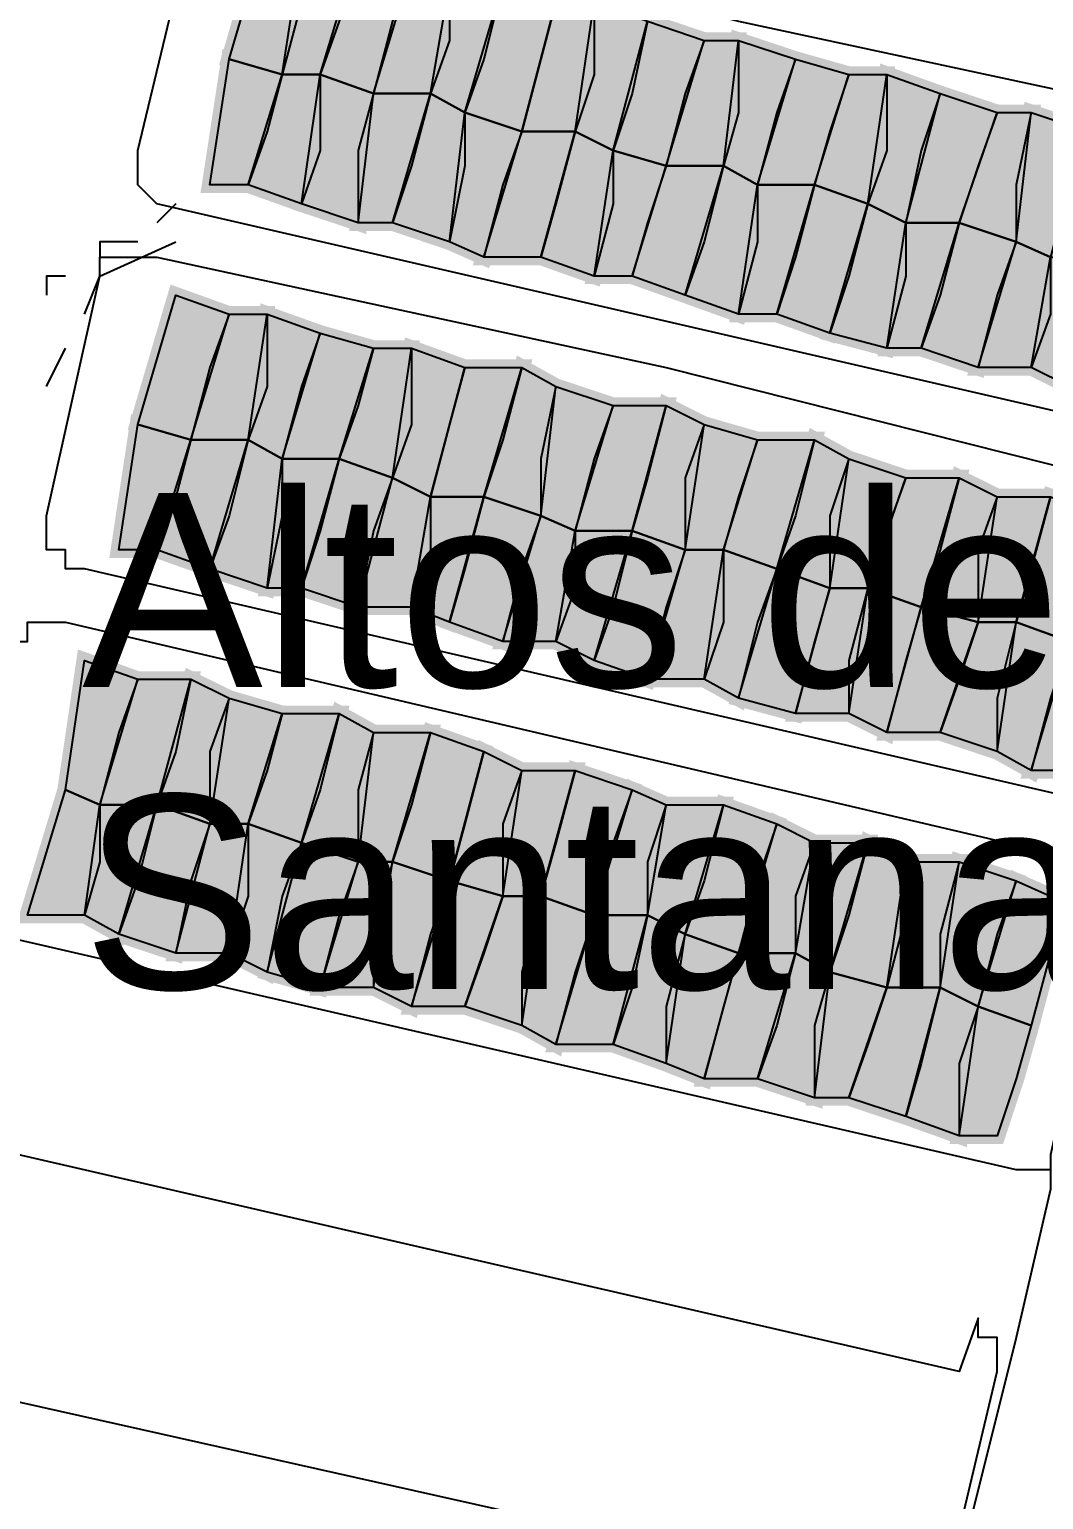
# Model space of a CAD drawing. Header units: millimetres. Extents: x -3588 to 75209, y -3737 to 38254.
# Drawn here: x 27849 to 27924.3, y 19040.3 to 19149.4 of the extents above; entities that cross this region are included whole.
import ezdxf

# ---------------------------------------------------------------- set-up
doc = ezdxf.new("R2010")
doc.units = ezdxf.units.MM
for name, color, linetype in [('H', 250, 'Continuous'), ('P', 253, 'Continuous'), ('T', 7, 'Continuous')]:
    doc.layers.add(name, color=color, linetype=linetype)

msp = doc.modelspace()

# ---------------------------------------------------------------- hatches: boundary and pattern name
at = {"layer": 'H', "linetype": 'Continuous'}
for points in [[(27869.502, 19155.406), (27868.094, 19145.804), (27863.869, 19147.213), (27866.686, 19156.815), (27869.502, 19155.406), (27869.502, 19155.406)], [(27873.455, 19155.406), (27870.639, 19145.804), (27868.094, 19145.804), (27869.502, 19155.406), (27873.455, 19155.406), (27873.455, 19155.406)], [(27877.408, 19153.982), (27874.864, 19144.396), (27870.639, 19145.804), (27873.455, 19155.406), (27877.408, 19153.982), (27877.408, 19153.982)], [(27880.241, 19152.574), (27878.817, 19144.396), (27874.864, 19144.396), (27877.408, 19153.982), (27880.241, 19152.574), (27880.241, 19152.574)], [(27884.194, 19152.574), (27881.649, 19143.26), (27878.817, 19144.396), (27880.241, 19152.574), (27884.194, 19152.574), (27884.194, 19152.574)], [(27888.419, 19151.165), (27885.602, 19141.851), (27881.649, 19143.26), (27884.194, 19152.574), (27888.419, 19151.165), (27888.419, 19151.165)], [(27890.963, 19151.165), (27889.827, 19141.851), (27885.602, 19141.851), (27888.419, 19151.165), (27890.963, 19151.165), (27890.963, 19151.165)], [(27895.188, 19150.045), (27892.372, 19140.443), (27889.827, 19141.851), (27890.963, 19151.165), (27895.188, 19150.045), (27895.188, 19150.045)], [(27899.141, 19148.621), (27896.613, 19139.035), (27892.372, 19140.443), (27895.188, 19150.045), (27899.141, 19148.621), (27899.141, 19148.621)], [(27901.974, 19148.621), (27900.566, 19139.035), (27896.613, 19139.035), (27899.141, 19148.621), (27901.974, 19148.621), (27901.974, 19148.621)], [(27905.927, 19147.213), (27903.382, 19137.61), (27900.566, 19139.035), (27901.974, 19148.621), (27905.927, 19147.213), (27905.927, 19147.213)], [(27868.094, 19145.804), (27865.278, 19137.61), (27862.733, 19137.61), (27863.869, 19147.213), (27868.094, 19145.804), (27868.094, 19145.804)], [(27910.152, 19145.804), (27907.335, 19137.61), (27903.382, 19137.61), (27905.927, 19147.213), (27910.152, 19145.804), (27910.152, 19145.804)], [(27870.639, 19145.804), (27869.502, 19136.49), (27865.278, 19137.61), (27868.094, 19145.804), (27870.639, 19145.804), (27870.639, 19145.804)], [(27874.864, 19144.396), (27873.455, 19135.082), (27869.502, 19136.49), (27870.639, 19145.804), (27874.864, 19144.396), (27874.864, 19144.396)], [(27912.697, 19145.804), (27911.288, 19136.49), (27907.335, 19137.61), (27910.152, 19145.804), (27912.697, 19145.804), (27912.697, 19145.804)], [(27916.937, 19144.396), (27914.105, 19135.082), (27911.288, 19136.49), (27912.697, 19145.804), (27916.937, 19144.396), (27916.937, 19144.396)], [(27878.817, 19144.396), (27876.288, 19135.082), (27873.455, 19135.082), (27874.864, 19144.396), (27878.817, 19144.396), (27878.817, 19144.396)], [(27881.649, 19143.26), (27880.241, 19133.657), (27876.288, 19135.082), (27878.817, 19144.396), (27881.649, 19143.26), (27881.649, 19143.26)], [(27920.89, 19143.26), (27918.058, 19135.082), (27914.105, 19135.082), (27916.937, 19144.396), (27920.89, 19143.26), (27920.89, 19143.26)], [(27885.602, 19141.851), (27883.058, 19132.249), (27880.241, 19133.657), (27881.649, 19143.26), (27885.602, 19141.851), (27885.602, 19141.851)], [(27923.707, 19143.26), (27922.299, 19133.657), (27918.058, 19135.082), (27920.89, 19143.26), (27923.707, 19143.26), (27923.707, 19143.26)], [(27927.66, 19141.851), (27924.843, 19132.249), (27922.299, 19133.657), (27923.707, 19143.26), (27927.66, 19141.851), (27927.66, 19141.851)], [(27889.827, 19141.851), (27887.011, 19132.249), (27883.058, 19132.249), (27885.602, 19141.851), (27889.827, 19141.851), (27889.827, 19141.851)], [(27892.372, 19140.443), (27890.963, 19130.841), (27887.011, 19132.249), (27889.827, 19141.851), (27892.372, 19140.443), (27892.372, 19140.443)], [(27896.613, 19139.035), (27893.78, 19130.841), (27890.963, 19130.841), (27892.372, 19140.443), (27896.613, 19139.035), (27896.613, 19139.035)], [(27900.566, 19139.035), (27897.733, 19129.72), (27893.78, 19130.841), (27896.613, 19139.035), (27900.566, 19139.035), (27900.566, 19139.035)], [(27903.382, 19137.61), (27901.974, 19128.296), (27897.733, 19129.72), (27900.566, 19139.035), (27903.382, 19137.61), (27903.382, 19137.61)], [(27907.335, 19137.61), (27904.519, 19128.296), (27901.974, 19128.296), (27903.382, 19137.61), (27907.335, 19137.61), (27907.335, 19137.61)], [(27911.288, 19136.49), (27908.744, 19126.888), (27904.519, 19128.296), (27907.335, 19137.61), (27911.288, 19136.49), (27911.288, 19136.49)], [(27914.105, 19135.082), (27912.697, 19125.479), (27908.744, 19126.888), (27911.288, 19136.49), (27914.105, 19135.082), (27914.105, 19135.082)], [(27918.058, 19135.082), (27915.513, 19125.479), (27912.697, 19125.479), (27914.105, 19135.082), (27918.058, 19135.082), (27918.058, 19135.082)], [(27922.299, 19133.657), (27919.466, 19124.071), (27915.513, 19125.479), (27918.058, 19135.082), (27922.299, 19133.657), (27922.299, 19133.657)], [(27924.843, 19132.249), (27923.707, 19124.071), (27919.466, 19124.071), (27922.299, 19133.657), (27924.843, 19132.249), (27924.843, 19132.249)], [(27929.068, 19132.249), (27926.252, 19122.935), (27923.707, 19124.071), (27924.843, 19132.249), (27929.068, 19132.249), (27929.068, 19132.249)], [(27863.869, 19128.296), (27861.325, 19118.71), (27857.084, 19120.118), (27859.916, 19129.72), (27863.869, 19128.296), (27863.869, 19128.296)], [(27866.686, 19128.296), (27865.278, 19118.71), (27861.325, 19118.71), (27863.869, 19128.296), (27866.686, 19128.296), (27866.686, 19128.296)], [(27870.639, 19126.888), (27868.094, 19117.286), (27865.278, 19118.71), (27866.686, 19128.296), (27870.639, 19126.888), (27870.639, 19126.888)], [(27874.864, 19125.479), (27872.047, 19117.286), (27868.094, 19117.286), (27870.639, 19126.888), (27874.864, 19125.479), (27874.864, 19125.479)], [(27877.408, 19125.479), (27876.288, 19116.165), (27872.047, 19117.286), (27874.864, 19125.479), (27877.408, 19125.479), (27877.408, 19125.479)], [(27881.649, 19124.071), (27878.817, 19114.757), (27876.288, 19116.165), (27877.408, 19125.479), (27881.649, 19124.071), (27881.649, 19124.071)], [(27885.602, 19124.071), (27883.058, 19114.757), (27878.817, 19114.757), (27881.649, 19124.071), (27885.602, 19124.071), (27885.602, 19124.071)], [(27888.419, 19122.935), (27887.011, 19113.333), (27883.058, 19114.757), (27885.602, 19124.071), (27888.419, 19122.935), (27888.419, 19122.935)], [(27892.372, 19121.527), (27889.827, 19111.924), (27887.011, 19113.333), (27888.419, 19122.935), (27892.372, 19121.527), (27892.372, 19121.527)], [(27896.613, 19121.527), (27893.78, 19111.924), (27889.827, 19111.924), (27892.372, 19121.527), (27896.613, 19121.527), (27896.613, 19121.527)], [(27899.141, 19120.118), (27897.733, 19110.516), (27893.78, 19111.924), (27896.613, 19121.527), (27899.141, 19120.118), (27899.141, 19120.118)], [(27861.325, 19118.71), (27858.492, 19110.516), (27855.963, 19110.516), (27857.084, 19120.118), (27861.325, 19118.71), (27861.325, 19118.71)], [(27903.382, 19118.71), (27900.566, 19110.516), (27897.733, 19110.516), (27899.141, 19120.118), (27903.382, 19118.71), (27903.382, 19118.71)], [(27865.278, 19118.71), (27862.733, 19109.396), (27858.492, 19110.516), (27861.325, 19118.71), (27865.278, 19118.71), (27865.278, 19118.71)], [(27868.094, 19117.286), (27866.686, 19107.971), (27862.733, 19109.396), (27865.278, 19118.71), (27868.094, 19117.286), (27868.094, 19117.286)], [(27907.335, 19118.71), (27904.519, 19109.396), (27900.566, 19110.516), (27903.382, 19118.71), (27907.335, 19118.71), (27907.335, 19118.71)], [(27910.152, 19117.286), (27908.744, 19107.971), (27904.519, 19109.396), (27907.335, 19118.71), (27910.152, 19117.286), (27910.152, 19117.286)], [(27872.047, 19117.286), (27869.502, 19107.971), (27866.686, 19107.971), (27868.094, 19117.286), (27872.047, 19117.286), (27872.047, 19117.286)], [(27876.288, 19116.165), (27873.455, 19106.563), (27869.502, 19107.971), (27872.047, 19117.286), (27876.288, 19116.165), (27876.288, 19116.165)], [(27914.105, 19116.165), (27911.288, 19107.971), (27908.744, 19107.971), (27910.152, 19117.286), (27914.105, 19116.165), (27914.105, 19116.165)], [(27878.817, 19114.757), (27877.408, 19106.563), (27873.455, 19106.563), (27876.288, 19116.165), (27878.817, 19114.757), (27878.817, 19114.757)], [(27918.058, 19116.165), (27915.513, 19106.563), (27911.288, 19107.971), (27914.105, 19116.165), (27918.058, 19116.165), (27918.058, 19116.165)], [(27920.89, 19114.757), (27919.466, 19105.155), (27915.513, 19106.563), (27918.058, 19116.165), (27920.89, 19114.757), (27920.89, 19114.757)], [(27883.058, 19114.757), (27880.241, 19105.155), (27877.408, 19106.563), (27878.817, 19114.757), (27883.058, 19114.757), (27883.058, 19114.757)], [(27887.011, 19113.333), (27884.194, 19103.746), (27880.241, 19105.155), (27883.058, 19114.757), (27887.011, 19113.333), (27887.011, 19113.333)], [(27924.843, 19114.757), (27922.299, 19105.155), (27919.466, 19105.155), (27920.89, 19114.757), (27924.843, 19114.757), (27924.843, 19114.757)], [(27929.068, 19113.333), (27926.252, 19103.746), (27922.299, 19105.155), (27924.843, 19114.757), (27929.068, 19113.333), (27929.068, 19113.333)], [(27889.827, 19111.924), (27888.419, 19103.746), (27884.194, 19103.746), (27887.011, 19113.333), (27889.827, 19111.924), (27889.827, 19111.924)], [(27893.78, 19111.924), (27890.963, 19102.61), (27888.419, 19103.746), (27889.827, 19111.924), (27893.78, 19111.924), (27893.78, 19111.924)], [(27897.733, 19110.516), (27895.188, 19101.202), (27890.963, 19102.61), (27893.78, 19111.924), (27897.733, 19110.516), (27897.733, 19110.516)], [(27900.566, 19110.516), (27899.141, 19101.202), (27895.188, 19101.202), (27897.733, 19110.516), (27900.566, 19110.516), (27900.566, 19110.516)], [(27904.519, 19109.396), (27901.974, 19099.794), (27899.141, 19101.202), (27900.566, 19110.516), (27904.519, 19109.396), (27904.519, 19109.396)], [(27908.744, 19107.971), (27905.927, 19098.385), (27901.974, 19099.794), (27904.519, 19109.396), (27908.744, 19107.971), (27908.744, 19107.971)], [(27911.288, 19107.971), (27910.152, 19098.385), (27905.927, 19098.385), (27908.744, 19107.971), (27911.288, 19107.971), (27911.288, 19107.971)], [(27915.513, 19106.563), (27912.697, 19096.961), (27910.152, 19098.385), (27911.288, 19107.971), (27915.513, 19106.563), (27915.513, 19106.563)], [(27919.466, 19105.155), (27916.937, 19096.961), (27912.697, 19096.961), (27915.513, 19106.563), (27919.466, 19105.155), (27919.466, 19105.155)], [(27922.299, 19105.155), (27920.89, 19095.841), (27916.937, 19096.961), (27919.466, 19105.155), (27922.299, 19105.155), (27922.299, 19105.155)], [(27926.252, 19103.746), (27923.707, 19094.432), (27920.89, 19095.841), (27922.299, 19105.155), (27926.252, 19103.746), (27926.252, 19103.746)], [(27930.477, 19103.746), (27927.66, 19094.432), (27923.707, 19094.432), (27926.252, 19103.746), (27930.477, 19103.746), (27930.477, 19103.746)], [(27857.084, 19101.202), (27854.539, 19091.6), (27851.722, 19093.008), (27853.131, 19102.61), (27857.084, 19101.202), (27857.084, 19101.202)], [(27861.325, 19101.202), (27858.492, 19091.6), (27854.539, 19091.6), (27857.084, 19101.202), (27861.325, 19101.202), (27861.325, 19101.202)], [(27863.869, 19099.794), (27862.733, 19090.191), (27858.492, 19091.6), (27861.325, 19101.202), (27863.869, 19099.794), (27863.869, 19099.794)], [(27868.094, 19098.385), (27865.278, 19090.191), (27862.733, 19090.191), (27863.869, 19099.794), (27868.094, 19098.385), (27868.094, 19098.385)], [(27872.047, 19098.385), (27869.502, 19089.071), (27865.278, 19090.191), (27868.094, 19098.385), (27872.047, 19098.385), (27872.047, 19098.385)], [(27874.864, 19096.961), (27873.455, 19087.647), (27869.502, 19089.071), (27872.047, 19098.385), (27874.864, 19096.961), (27874.864, 19096.961)], [(27878.817, 19096.961), (27876.288, 19087.647), (27873.455, 19087.647), (27874.864, 19096.961), (27878.817, 19096.961), (27878.817, 19096.961)], [(27883.058, 19095.841), (27880.241, 19086.238), (27876.288, 19087.647), (27878.817, 19096.961), (27883.058, 19095.841), (27883.058, 19095.841)], [(27885.602, 19094.432), (27884.194, 19084.83), (27880.241, 19086.238), (27883.058, 19095.841), (27885.602, 19094.432), (27885.602, 19094.432)], [(27889.827, 19094.432), (27887.011, 19084.83), (27884.194, 19084.83), (27885.602, 19094.432), (27889.827, 19094.432), (27889.827, 19094.432)], [(27893.78, 19093.008), (27890.963, 19083.422), (27887.011, 19084.83), (27889.827, 19094.432), (27893.78, 19093.008), (27893.78, 19093.008)], [(27854.539, 19091.6), (27853.131, 19083.422), (27849.178, 19083.422), (27851.722, 19093.008), (27854.539, 19091.6), (27854.539, 19091.6)], [(27896.613, 19091.6), (27895.188, 19083.422), (27890.963, 19083.422), (27893.78, 19093.008), (27896.613, 19091.6), (27896.613, 19091.6)], [(27858.492, 19091.6), (27855.963, 19082.285), (27853.131, 19083.422), (27854.539, 19091.6), (27858.492, 19091.6), (27858.492, 19091.6)], [(27862.733, 19090.191), (27859.916, 19080.877), (27855.963, 19082.285), (27858.492, 19091.6), (27862.733, 19090.191), (27862.733, 19090.191)], [(27900.566, 19091.6), (27897.733, 19082.285), (27895.188, 19083.422), (27896.613, 19091.6), (27900.566, 19091.6), (27900.566, 19091.6)], [(27904.519, 19090.191), (27901.974, 19080.877), (27897.733, 19082.285), (27900.566, 19091.6), (27904.519, 19090.191), (27904.519, 19090.191)], [(27865.278, 19090.191), (27863.869, 19080.877), (27859.916, 19080.877), (27862.733, 19090.191), (27865.278, 19090.191), (27865.278, 19090.191)], [(27869.502, 19089.071), (27866.686, 19079.469), (27863.869, 19080.877), (27865.278, 19090.191), (27869.502, 19089.071), (27869.502, 19089.071)], [(27907.335, 19089.071), (27905.927, 19080.877), (27901.974, 19080.877), (27904.519, 19090.191), (27907.335, 19089.071), (27907.335, 19089.071)], [(27873.455, 19087.647), (27870.639, 19078.06), (27866.686, 19079.469), (27869.502, 19089.071), (27873.455, 19087.647), (27873.455, 19087.647)], [(27911.288, 19089.071), (27908.744, 19079.469), (27905.927, 19080.877), (27907.335, 19089.071), (27911.288, 19089.071), (27911.288, 19089.071)], [(27914.105, 19087.647), (27912.697, 19078.06), (27908.744, 19079.469), (27911.288, 19089.071), (27914.105, 19087.647), (27914.105, 19087.647)], [(27876.288, 19087.647), (27874.864, 19078.06), (27870.639, 19078.06), (27873.455, 19087.647), (27876.288, 19087.647), (27876.288, 19087.647)], [(27880.241, 19086.238), (27877.408, 19076.636), (27874.864, 19078.06), (27876.288, 19087.647), (27880.241, 19086.238), (27880.241, 19086.238)], [(27918.058, 19087.647), (27916.937, 19078.06), (27912.697, 19078.06), (27914.105, 19087.647), (27918.058, 19087.647), (27918.058, 19087.647)], [(27922.299, 19086.238), (27919.466, 19076.636), (27916.937, 19078.06), (27918.058, 19087.647), (27922.299, 19086.238), (27922.299, 19086.238)], [(27884.194, 19084.83), (27881.649, 19076.636), (27877.408, 19076.636), (27880.241, 19086.238), (27884.194, 19084.83), (27884.194, 19084.83)], [(27924.843, 19084.83), (27923.707, 19075.516), (27919.466, 19076.636), (27922.299, 19086.238), (27924.843, 19084.83), (27924.843, 19084.83)], [(27887.011, 19084.83), (27885.602, 19075.516), (27881.649, 19076.636), (27884.194, 19084.83), (27887.011, 19084.83), (27887.011, 19084.83)], [(27890.963, 19083.422), (27888.419, 19074.108), (27885.602, 19075.516), (27887.011, 19084.83), (27890.963, 19083.422), (27890.963, 19083.422)], [(27895.188, 19083.422), (27892.372, 19074.108), (27888.419, 19074.108), (27890.963, 19083.422), (27895.188, 19083.422), (27895.188, 19083.422)], [(27897.733, 19082.285), (27896.613, 19072.683), (27892.372, 19074.108), (27895.188, 19083.422), (27897.733, 19082.285), (27897.733, 19082.285)], [(27901.974, 19080.877), (27899.141, 19071.275), (27896.613, 19072.683), (27897.733, 19082.285), (27901.974, 19080.877), (27901.974, 19080.877)], [(27905.927, 19080.877), (27903.382, 19071.275), (27899.141, 19071.275), (27901.974, 19080.877), (27905.927, 19080.877), (27905.927, 19080.877)], [(27908.744, 19079.469), (27907.335, 19069.867), (27903.382, 19071.275), (27905.927, 19080.877), (27908.744, 19079.469), (27908.744, 19079.469)], [(27912.697, 19078.06), (27910.152, 19069.867), (27907.335, 19069.867), (27908.744, 19079.469), (27912.697, 19078.06), (27912.697, 19078.06)], [(27916.937, 19078.06), (27914.105, 19068.746), (27910.152, 19069.867), (27912.697, 19078.06), (27916.937, 19078.06), (27916.937, 19078.06)], [(27919.466, 19076.636), (27918.058, 19067.322), (27914.105, 19068.746), (27916.937, 19078.06), (27919.466, 19076.636), (27919.466, 19076.636)], [(27923.707, 19075.516), (27920.89, 19067.322), (27918.058, 19067.322), (27919.466, 19076.636), (27923.707, 19075.516), (27923.707, 19075.516)]]:
    msp.add_hatch(color=256, dxfattribs=at).paths.add_polyline_path(points)

# ---------------------------------------------------------------- linework, layer by layer
at = {"layer": 'P'}
for points in [[(27901.686, 19150.045), (27939.791, 19141.851), (27941.215, 19141.851), (27941.215, 19140.443), (27942.623, 19140.443), (27942.623, 19139.307), (27942.623, 19137.898), (27938.382, 19120.118), (27936.974, 19120.118), (27936.974, 19118.982), (27935.838, 19118.982), (27934.43, 19118.982), (27858.492, 19136.49), (27857.084, 19137.898), (27857.084, 19139.307), (27857.084, 19140.443), (27861.037, 19156.815), (27861.037, 19158.223), (27861.037, 19159.631), (27862.445, 19159.631), (27863.869, 19159.631), (27901.686, 19150.045)], [(27869.23, 19151.453), (27867.806, 19146.092), (27863.869, 19147.213), (27866.686, 19156.815), (27869.23, 19155.406), (27869.23, 19151.453)], [(27872.047, 19150.045), (27870.639, 19146.092), (27867.806, 19146.092), (27869.23, 19155.406), (27873.455, 19155.406), (27872.047, 19150.045)], [(27876, 19150.045), (27874.592, 19144.668), (27870.639, 19146.092), (27873.455, 19155.406), (27877.408, 19153.982), (27876, 19150.045)], [(27880.241, 19148.621), (27878.817, 19144.668), (27874.592, 19144.668), (27877.408, 19153.982), (27880.241, 19152.862), (27880.241, 19148.621)], [(27882.77, 19147.213), (27881.361, 19143.26), (27878.817, 19144.668), (27880.241, 19152.862), (27884.194, 19152.862), (27882.77, 19147.213)], [(27887.011, 19147.213), (27885.602, 19141.851), (27881.361, 19143.26), (27884.194, 19152.862), (27888.131, 19151.453), (27887.011, 19147.213)], [(27890.963, 19146.092), (27889.555, 19141.851), (27885.602, 19141.851), (27888.131, 19151.453), (27890.963, 19151.453), (27890.963, 19146.092)], [(27893.78, 19144.668), (27892.372, 19140.443), (27889.555, 19141.851), (27890.963, 19151.453), (27894.916, 19150.045), (27893.78, 19144.668)], [(27897.733, 19144.668), (27896.325, 19139.307), (27892.372, 19140.443), (27894.916, 19150.045), (27899.141, 19148.621), (27897.733, 19144.668)], [(27901.686, 19143.26), (27900.566, 19139.307), (27896.325, 19139.307), (27899.141, 19148.621), (27901.686, 19148.621), (27901.686, 19143.26)], [(27904.519, 19143.26), (27903.094, 19137.898), (27900.566, 19139.307), (27901.686, 19148.621), (27905.927, 19147.213), (27904.519, 19143.26)], [(27866.686, 19141.851), (27865.278, 19137.898), (27862.445, 19137.898), (27863.869, 19147.213), (27867.806, 19146.092), (27866.686, 19141.851)], [(27908.456, 19141.851), (27907.335, 19137.898), (27903.094, 19137.898), (27905.927, 19147.213), (27909.88, 19146.092), (27908.456, 19141.851)], [(27870.639, 19140.443), (27869.23, 19136.49), (27865.278, 19137.898), (27867.806, 19146.092), (27870.639, 19146.092), (27870.639, 19140.443)], [(27873.455, 19140.443), (27873.455, 19135.082), (27869.23, 19136.49), (27870.639, 19146.092), (27874.592, 19144.668), (27873.455, 19140.443)], [(27912.697, 19140.443), (27911.288, 19136.49), (27907.335, 19137.898), (27909.88, 19146.092), (27912.697, 19146.092), (27912.697, 19140.443)], [(27915.241, 19140.443), (27914.105, 19135.082), (27911.288, 19136.49), (27912.697, 19146.092), (27916.649, 19144.668), (27915.241, 19140.443)], [(27877.408, 19139.307), (27876, 19135.082), (27873.455, 19135.082), (27874.592, 19144.668), (27878.817, 19144.668), (27877.408, 19139.307)], [(27881.361, 19139.307), (27880.241, 19133.657), (27876, 19135.082), (27878.817, 19144.668), (27881.361, 19143.26), (27881.361, 19139.307)], [(27919.466, 19139.307), (27918.058, 19135.082), (27914.105, 19135.082), (27916.649, 19144.668), (27920.89, 19143.26), (27919.466, 19139.307)], [(27884.194, 19137.898), (27882.77, 19132.537), (27880.241, 19133.657), (27881.361, 19143.26), (27885.602, 19141.851), (27884.194, 19137.898)], [(27922.299, 19137.898), (27922.299, 19133.657), (27918.058, 19135.082), (27920.89, 19143.26), (27923.419, 19143.26), (27922.299, 19137.898)], [(27926.252, 19137.898), (27924.843, 19132.537), (27922.299, 19133.657), (27923.419, 19143.26), (27927.66, 19141.851), (27926.252, 19137.898)], [(27888.131, 19136.49), (27887.011, 19132.537), (27882.77, 19132.537), (27885.602, 19141.851), (27889.555, 19141.851), (27888.131, 19136.49)], [(27892.372, 19136.49), (27890.963, 19131.129), (27887.011, 19132.537), (27889.555, 19141.851), (27892.372, 19140.443), (27892.372, 19136.49)], [(27894.916, 19135.082), (27893.78, 19131.129), (27890.963, 19131.129), (27892.372, 19140.443), (27896.325, 19139.307), (27894.916, 19135.082)], [(27899.141, 19133.657), (27897.733, 19129.72), (27893.78, 19131.129), (27896.325, 19139.307), (27900.566, 19139.307), (27899.141, 19133.657)], [(27903.094, 19133.657), (27901.686, 19128.296), (27897.733, 19129.72), (27900.566, 19139.307), (27903.094, 19137.898), (27903.094, 19133.657)], [(27905.927, 19132.537), (27904.519, 19128.296), (27901.686, 19128.296), (27903.094, 19137.898), (27907.335, 19137.898), (27905.927, 19132.537)], [(27909.88, 19131.129), (27908.456, 19126.888), (27904.519, 19128.296), (27907.335, 19137.898), (27911.288, 19136.49), (27909.88, 19131.129)], [(27859.916, 19136.49), (27858.492, 19135.082)], [(27914.105, 19131.129), (27912.697, 19125.768), (27908.456, 19126.888), (27911.288, 19136.49), (27914.105, 19135.082), (27914.105, 19131.129)], [(27916.649, 19129.72), (27915.241, 19125.768), (27912.697, 19125.768), (27914.105, 19135.082), (27918.058, 19135.082), (27916.649, 19129.72)], [(27920.89, 19129.72), (27919.466, 19124.343), (27915.241, 19125.768), (27918.058, 19135.082), (27922.299, 19133.657), (27920.89, 19129.72)], [(27853.131, 19128.296), (27854.267, 19131.129), (27859.916, 19133.657)], [(27857.084, 19133.657), (27854.267, 19133.657), (27854.267, 19132.537)], [(27924.843, 19128.296), (27923.419, 19124.343), (27919.466, 19124.343), (27922.299, 19133.657), (27924.843, 19132.537), (27924.843, 19128.296)], [(27896.325, 19124.343), (27934.43, 19114.757), (27935.838, 19113.333), (27935.838, 19112.212), (27935.838, 19110.804), (27931.613, 19094.432), (27931.613, 19093.008), (27931.613, 19091.888), (27930.205, 19091.888), (27928.78, 19091.888), (27853.131, 19109.396), (27851.722, 19109.396), (27851.722, 19110.804), (27850.314, 19110.804), (27850.314, 19112.212), (27850.314, 19113.333), (27854.267, 19131.129), (27854.267, 19132.537), (27855.675, 19132.537), (27857.084, 19132.537), (27858.492, 19132.537), (27896.325, 19124.343)], [(27927.66, 19126.888), (27926.252, 19122.935), (27923.419, 19124.343), (27924.843, 19132.537), (27928.78, 19132.537), (27927.66, 19126.888)], [(27851.722, 19131.129), (27850.314, 19131.129), (27850.314, 19129.72)], [(27862.445, 19124.343), (27861.037, 19118.982), (27857.084, 19120.118), (27859.916, 19129.72), (27863.869, 19128.296), (27862.445, 19124.343)], [(27866.686, 19122.935), (27865.278, 19118.982), (27861.037, 19118.982), (27863.869, 19128.296), (27866.686, 19128.296), (27866.686, 19122.935)], [(27869.23, 19122.935), (27867.806, 19117.574), (27865.278, 19118.982), (27866.686, 19128.296), (27870.639, 19126.888), (27869.23, 19122.935)], [(27873.455, 19121.527), (27872.047, 19117.574), (27867.806, 19117.574), (27870.639, 19126.888), (27874.592, 19125.768), (27873.455, 19121.527)], [(27850.314, 19122.935), (27851.722, 19125.768)], [(27877.408, 19120.118), (27876, 19116.165), (27872.047, 19117.574), (27874.592, 19125.768), (27877.408, 19125.768), (27877.408, 19120.118)], [(27880.241, 19120.118), (27878.817, 19114.757), (27876, 19116.165), (27877.408, 19125.768), (27881.361, 19124.343), (27880.241, 19120.118)], [(27884.194, 19118.982), (27882.77, 19114.757), (27878.817, 19114.757), (27881.361, 19124.343), (27885.602, 19124.343), (27884.194, 19118.982)], [(27887.011, 19117.574), (27887.011, 19113.333), (27882.77, 19114.757), (27885.602, 19124.343), (27888.131, 19122.935), (27887.011, 19117.574)], [(27890.963, 19117.574), (27889.555, 19112.212), (27887.011, 19113.333), (27888.131, 19122.935), (27892.372, 19121.527), (27890.963, 19117.574)], [(27894.916, 19116.165), (27893.78, 19112.212), (27889.555, 19112.212), (27892.372, 19121.527), (27896.325, 19121.527), (27894.916, 19116.165)], [(27897.733, 19116.165), (27897.733, 19110.804), (27893.78, 19112.212), (27896.325, 19121.527), (27899.141, 19120.118), (27897.733, 19116.165)], [(27859.916, 19114.757), (27858.492, 19110.804), (27855.675, 19110.804), (27857.084, 19120.118), (27861.037, 19118.982), (27859.916, 19114.757)], [(27901.686, 19114.757), (27900.566, 19110.804), (27897.733, 19110.804), (27899.141, 19120.118), (27903.094, 19118.982), (27901.686, 19114.757)], [(27863.869, 19113.333), (27862.445, 19109.396), (27858.492, 19110.804), (27861.037, 19118.982), (27865.278, 19118.982), (27863.869, 19113.333)], [(27867.806, 19113.333), (27866.686, 19107.971), (27862.445, 19109.396), (27865.278, 19118.982), (27867.806, 19117.574), (27867.806, 19113.333)], [(27905.927, 19113.333), (27904.519, 19109.396), (27900.566, 19110.804), (27903.094, 19118.982), (27907.335, 19118.982), (27905.927, 19113.333)], [(27908.456, 19113.333), (27908.456, 19107.971), (27904.519, 19109.396), (27907.335, 19118.982), (27909.88, 19117.574), (27908.456, 19113.333)], [(27870.639, 19112.212), (27869.23, 19107.971), (27866.686, 19107.971), (27867.806, 19117.574), (27872.047, 19117.574), (27870.639, 19112.212)], [(27874.592, 19112.212), (27873.455, 19106.563), (27869.23, 19107.971), (27872.047, 19117.574), (27876, 19116.165), (27874.592, 19112.212)], [(27912.697, 19112.212), (27911.288, 19107.971), (27908.456, 19107.971), (27909.88, 19117.574), (27914.105, 19116.165), (27912.697, 19112.212)], [(27878.817, 19110.804), (27877.408, 19106.563), (27873.455, 19106.563), (27876, 19116.165), (27878.817, 19114.757), (27878.817, 19110.804)], [(27916.649, 19110.804), (27915.241, 19106.563), (27911.288, 19107.971), (27914.105, 19116.165), (27918.058, 19116.165), (27916.649, 19110.804)], [(27919.466, 19110.804), (27919.466, 19105.443), (27915.241, 19106.563), (27918.058, 19116.165), (27920.89, 19114.757), (27919.466, 19110.804)], [(27881.361, 19109.396), (27880.241, 19105.443), (27877.408, 19106.563), (27878.817, 19114.757), (27882.77, 19114.757), (27881.361, 19109.396)], [(27885.602, 19109.396), (27884.194, 19104.018), (27880.241, 19105.443), (27882.77, 19114.757), (27887.011, 19113.333), (27885.602, 19109.396)], [(27923.419, 19109.396), (27922.299, 19105.443), (27919.466, 19105.443), (27920.89, 19114.757), (27924.843, 19114.757), (27923.419, 19109.396)], [(27927.66, 19109.396), (27926.252, 19104.018), (27922.299, 19105.443), (27924.843, 19114.757), (27928.78, 19113.333), (27927.66, 19109.396)], [(27889.555, 19107.971), (27888.131, 19104.018), (27884.194, 19104.018), (27887.011, 19113.333), (27889.555, 19112.212), (27889.555, 19107.971)], [(27892.372, 19106.563), (27890.963, 19102.61), (27888.131, 19104.018), (27889.555, 19112.212), (27893.78, 19112.212), (27892.372, 19106.563)], [(27896.325, 19106.563), (27894.916, 19101.202), (27890.963, 19102.61), (27893.78, 19112.212), (27897.733, 19110.804), (27896.325, 19106.563)], [(27900.566, 19105.443), (27899.141, 19101.202), (27894.916, 19101.202), (27897.733, 19110.804), (27900.566, 19110.804), (27900.566, 19105.443)], [(27903.094, 19105.443), (27901.686, 19099.794), (27899.141, 19101.202), (27900.566, 19110.804), (27904.519, 19109.396), (27903.094, 19105.443)], [(27907.335, 19104.018), (27905.927, 19098.657), (27901.686, 19099.794), (27904.519, 19109.396), (27908.456, 19107.971), (27907.335, 19104.018)], [(27909.88, 19102.61), (27909.88, 19098.657), (27905.927, 19098.657), (27908.456, 19107.971), (27911.288, 19107.971), (27909.88, 19102.61)], [(27914.105, 19102.61), (27912.697, 19097.249), (27909.88, 19098.657), (27911.288, 19107.971), (27915.241, 19106.563), (27914.105, 19102.61)], [(27918.058, 19101.202), (27916.649, 19097.249), (27912.697, 19097.249), (27915.241, 19106.563), (27919.466, 19105.443), (27918.058, 19101.202)], [(27847.481, 19102.61), (27847.481, 19104.018), (27848.906, 19104.018), (27848.906, 19105.443), (27850.314, 19105.443), (27851.722, 19105.443), (27927.66, 19087.647), (27927.66, 19086.238), (27928.78, 19086.238), (27928.78, 19085.118), (27928.78, 19083.694), (27924.843, 19065.914), (27924.843, 19064.793), (27923.419, 19064.793), (27922.299, 19064.793), (27846.361, 19082.285), (27844.953, 19082.285), (27844.953, 19083.694), (27843.544, 19083.694), (27843.544, 19085.118), (27843.544, 19086.238), (27847.481, 19102.61)], [(27920.89, 19099.794), (27920.89, 19095.841), (27916.649, 19097.249), (27919.466, 19105.443), (27922.299, 19105.443), (27920.89, 19099.794)], [(27924.843, 19099.794), (27923.419, 19094.432), (27920.89, 19095.841), (27922.299, 19105.443), (27926.252, 19104.018), (27924.843, 19099.794)], [(27928.78, 19098.657), (27927.66, 19094.432), (27923.419, 19094.432), (27926.252, 19104.018), (27930.205, 19104.018), (27928.78, 19098.657)], [(27855.675, 19097.249), (27854.267, 19091.888), (27851.722, 19093.008), (27853.131, 19102.61), (27857.084, 19101.202), (27855.675, 19097.249)], [(27859.916, 19095.841), (27858.492, 19091.888), (27854.267, 19091.888), (27857.084, 19101.202), (27861.037, 19101.202), (27859.916, 19095.841)], [(27862.445, 19095.841), (27862.445, 19090.479), (27858.492, 19091.888), (27861.037, 19101.202), (27863.869, 19099.794), (27862.445, 19095.841)], [(27866.686, 19094.432), (27865.278, 19090.479), (27862.445, 19090.479), (27863.869, 19099.794), (27867.806, 19098.657), (27866.686, 19094.432)], [(27870.639, 19093.008), (27869.23, 19089.071), (27865.278, 19090.479), (27867.806, 19098.657), (27872.047, 19098.657), (27870.639, 19093.008)], [(27873.455, 19093.008), (27873.455, 19087.647), (27869.23, 19089.071), (27872.047, 19098.657), (27874.592, 19097.249), (27873.455, 19093.008)], [(27877.408, 19091.888), (27876, 19087.647), (27873.455, 19087.647), (27874.592, 19097.249), (27878.817, 19097.249), (27877.408, 19091.888)], [(27881.361, 19090.479), (27880.241, 19086.238), (27876, 19087.647), (27878.817, 19097.249), (27882.77, 19095.841), (27881.361, 19090.479)], [(27884.194, 19090.479), (27884.194, 19085.118), (27880.241, 19086.238), (27882.77, 19095.841), (27885.602, 19094.432), (27884.194, 19090.479)], [(27888.131, 19089.071), (27887.011, 19085.118), (27884.194, 19085.118), (27885.602, 19094.432), (27889.555, 19094.432), (27888.131, 19089.071)], [(27892.372, 19089.071), (27890.963, 19083.694), (27887.011, 19085.118), (27889.555, 19094.432), (27893.78, 19093.008), (27892.372, 19089.071)], [(27854.267, 19087.647), (27853.131, 19083.694), (27848.906, 19083.694), (27851.722, 19093.008), (27854.267, 19091.888), (27854.267, 19087.647)], [(27894.916, 19087.647), (27894.916, 19083.694), (27890.963, 19083.694), (27893.78, 19093.008), (27896.325, 19091.888), (27894.916, 19087.647)], [(27857.084, 19086.238), (27855.675, 19082.285), (27853.131, 19083.694), (27854.267, 19091.888), (27858.492, 19091.888), (27857.084, 19086.238)], [(27861.037, 19086.238), (27859.916, 19080.877), (27855.675, 19082.285), (27858.492, 19091.888), (27862.445, 19090.479), (27861.037, 19086.238)], [(27899.141, 19086.238), (27897.733, 19082.285), (27894.916, 19083.694), (27896.325, 19091.888), (27900.566, 19091.888), (27899.141, 19086.238)], [(27903.094, 19086.238), (27901.686, 19080.877), (27897.733, 19082.285), (27900.566, 19091.888), (27904.519, 19090.479), (27903.094, 19086.238)], [(27865.278, 19085.118), (27863.869, 19080.877), (27859.916, 19080.877), (27862.445, 19090.479), (27865.278, 19090.479), (27865.278, 19085.118)], [(27867.806, 19085.118), (27866.686, 19079.469), (27863.869, 19080.877), (27865.278, 19090.479), (27869.23, 19089.071), (27867.806, 19085.118)], [(27905.927, 19085.118), (27905.927, 19080.877), (27901.686, 19080.877), (27904.519, 19090.479), (27907.335, 19089.071), (27905.927, 19085.118)], [(27872.047, 19083.694), (27870.639, 19078.333), (27866.686, 19079.469), (27869.23, 19089.071), (27873.455, 19087.647), (27872.047, 19083.694)], [(27909.88, 19083.694), (27908.456, 19079.469), (27905.927, 19080.877), (27907.335, 19089.071), (27911.288, 19089.071), (27909.88, 19083.694)], [(27914.105, 19083.694), (27912.697, 19078.333), (27908.456, 19079.469), (27911.288, 19089.071), (27914.105, 19087.647), (27914.105, 19083.694)], [(27874.592, 19082.285), (27874.592, 19078.333), (27870.639, 19078.333), (27873.455, 19087.647), (27876, 19087.647), (27874.592, 19082.285)], [(27878.817, 19082.285), (27877.408, 19076.924), (27874.592, 19078.333), (27876, 19087.647), (27880.241, 19086.238), (27878.817, 19082.285)], [(27916.649, 19082.285), (27916.649, 19078.333), (27912.697, 19078.333), (27914.105, 19087.647), (27918.058, 19087.647), (27916.649, 19082.285)], [(27920.89, 19082.285), (27919.466, 19076.924), (27916.649, 19078.333), (27918.058, 19087.647), (27922.299, 19086.238), (27920.89, 19082.285)], [(27882.77, 19080.877), (27881.361, 19076.924), (27877.408, 19076.924), (27880.241, 19086.238), (27884.194, 19085.118), (27882.77, 19080.877)], [(27924.843, 19080.877), (27923.419, 19075.516), (27919.466, 19076.924), (27922.299, 19086.238), (27924.843, 19085.118), (27924.843, 19080.877)], [(27885.602, 19079.469), (27885.602, 19075.516), (27881.361, 19076.924), (27884.194, 19085.118), (27887.011, 19085.118), (27885.602, 19079.469)], [(27889.555, 19079.469), (27888.131, 19074.108), (27885.602, 19075.516), (27887.011, 19085.118), (27890.963, 19083.694), (27889.555, 19079.469)], [(27893.78, 19078.333), (27892.372, 19074.108), (27888.131, 19074.108), (27890.963, 19083.694), (27894.916, 19083.694), (27893.78, 19078.333)], [(27896.325, 19076.924), (27896.325, 19072.683), (27892.372, 19074.108), (27894.916, 19083.694), (27897.733, 19082.285), (27896.325, 19076.924)], [(27900.566, 19076.924), (27899.141, 19071.563), (27896.325, 19072.683), (27897.733, 19082.285), (27901.686, 19080.877), (27900.566, 19076.924)], [(27904.519, 19075.516), (27903.094, 19071.563), (27899.141, 19071.563), (27901.686, 19080.877), (27905.927, 19080.877), (27904.519, 19075.516)], [(27907.335, 19075.516), (27907.335, 19070.155), (27903.094, 19071.563), (27905.927, 19080.877), (27908.456, 19079.469), (27907.335, 19075.516)], [(27911.288, 19074.108), (27909.88, 19070.155), (27907.335, 19070.155), (27908.456, 19079.469), (27912.697, 19078.333), (27911.288, 19074.108)], [(27915.241, 19072.683), (27914.105, 19068.746), (27909.88, 19070.155), (27912.697, 19078.333), (27916.649, 19078.333), (27915.241, 19072.683)], [(27918.058, 19072.683), (27918.058, 19067.322), (27914.105, 19068.746), (27916.649, 19078.333), (27919.466, 19076.924), (27918.058, 19072.683)], [(27922.299, 19071.563), (27920.89, 19067.322), (27918.058, 19067.322), (27919.466, 19076.924), (27923.419, 19075.516), (27922.299, 19071.563)], [(27916.649, 19032.034), (27920.89, 19049.83), (27920.89, 19051.238), (27920.89, 19052.359), (27919.466, 19052.359), (27919.466, 19053.783), (27918.058, 19049.83), (27842.12, 19067.322), (27843.544, 19071.563), (27842.12, 19071.563), (27840.712, 19071.563), (27840.712, 19070.155), (27839.592, 19070.155), (27839.592, 19068.746), (27838.167, 19060.552)], [(27924.843, 19065.914), (27924.843, 19063.369), (27922.299, 19052.359), (27915.241, 19024.144), (27908.456, 18995.625), (27903.094, 18972.484), (27899.141, 18956.384), (27897.733, 18946.798), (27896.325, 18942.845), (27892.372, 18936.06), (27885.602, 18926.473), (27873.455, 18912.918), (27861.037, 18903.316), (27846.361, 18889.761), (27838.167, 18880.447), (27836.759, 18873.677), (27836.759, 18857.305), (27838.167, 18845.174), (27840.712, 18834.436), (27840.712, 18831.619)], [(27836.759, 19046.997), (27838.167, 19049.83), (27911.288, 19033.458), (27911.288, 19029.505)]]:
    msp.add_lwpolyline(points, dxfattribs=at)
at = {"layer": 'P', "const_width": 1.2}
for points in [[(27869.23, 19151.453), (27867.806, 19146.092), (27863.869, 19147.213), (27866.686, 19156.815), (27869.23, 19155.406), (27869.23, 19151.453)], [(27872.047, 19150.045), (27870.639, 19146.092), (27867.806, 19146.092), (27869.23, 19155.406), (27873.455, 19155.406), (27872.047, 19150.045)], [(27876, 19150.045), (27874.592, 19144.668), (27870.639, 19146.092), (27873.455, 19155.406), (27877.408, 19153.982), (27876, 19150.045)], [(27880.241, 19148.621), (27878.817, 19144.668), (27874.592, 19144.668), (27877.408, 19153.982), (27880.241, 19152.862), (27880.241, 19148.621)], [(27887.011, 19147.213), (27885.602, 19141.851), (27881.361, 19143.26), (27884.194, 19152.862), (27888.131, 19151.453), (27887.011, 19147.213)], [(27882.77, 19147.213), (27881.361, 19143.26), (27878.817, 19144.668), (27880.241, 19152.862), (27884.194, 19152.862), (27882.77, 19147.213)], [(27890.963, 19146.092), (27889.555, 19141.851), (27885.602, 19141.851), (27888.131, 19151.453), (27890.963, 19151.453), (27890.963, 19146.092)], [(27893.78, 19144.668), (27892.372, 19140.443), (27889.555, 19141.851), (27890.963, 19151.453), (27894.916, 19150.045), (27893.78, 19144.668)], [(27897.733, 19144.668), (27896.325, 19139.307), (27892.372, 19140.443), (27894.916, 19150.045), (27899.141, 19148.621), (27897.733, 19144.668)], [(27901.686, 19143.26), (27900.566, 19139.307), (27896.325, 19139.307), (27899.141, 19148.621), (27901.686, 19148.621), (27901.686, 19143.26)], [(27904.519, 19143.26), (27903.094, 19137.898), (27900.566, 19139.307), (27901.686, 19148.621), (27905.927, 19147.213), (27904.519, 19143.26)], [(27866.686, 19141.851), (27865.278, 19137.898), (27862.445, 19137.898), (27863.869, 19147.213), (27867.806, 19146.092), (27866.686, 19141.851)], [(27908.456, 19141.851), (27907.335, 19137.898), (27903.094, 19137.898), (27905.927, 19147.213), (27909.88, 19146.092), (27908.456, 19141.851)], [(27870.639, 19140.443), (27869.23, 19136.49), (27865.278, 19137.898), (27867.806, 19146.092), (27870.639, 19146.092), (27870.639, 19140.443)], [(27873.455, 19140.443), (27873.455, 19135.082), (27869.23, 19136.49), (27870.639, 19146.092), (27874.592, 19144.668), (27873.455, 19140.443)], [(27912.697, 19140.443), (27911.288, 19136.49), (27907.335, 19137.898), (27909.88, 19146.092), (27912.697, 19146.092), (27912.697, 19140.443)], [(27915.241, 19140.443), (27914.105, 19135.082), (27911.288, 19136.49), (27912.697, 19146.092), (27916.649, 19144.668), (27915.241, 19140.443)], [(27877.408, 19139.307), (27876, 19135.082), (27873.455, 19135.082), (27874.592, 19144.668), (27878.817, 19144.668), (27877.408, 19139.307)], [(27881.361, 19139.307), (27880.241, 19133.657), (27876, 19135.082), (27878.817, 19144.668), (27881.361, 19143.26), (27881.361, 19139.307)], [(27919.466, 19139.307), (27918.058, 19135.082), (27914.105, 19135.082), (27916.649, 19144.668), (27920.89, 19143.26), (27919.466, 19139.307)], [(27884.194, 19137.898), (27882.77, 19132.537), (27880.241, 19133.657), (27881.361, 19143.26), (27885.602, 19141.851), (27884.194, 19137.898)], [(27922.299, 19137.898), (27922.299, 19133.657), (27918.058, 19135.082), (27920.89, 19143.26), (27923.419, 19143.26), (27922.299, 19137.898)], [(27926.252, 19137.898), (27924.843, 19132.537), (27922.299, 19133.657), (27923.419, 19143.26), (27927.66, 19141.851), (27926.252, 19137.898)], [(27892.372, 19136.49), (27890.963, 19131.129), (27887.011, 19132.537), (27889.555, 19141.851), (27892.372, 19140.443), (27892.372, 19136.49)], [(27888.131, 19136.49), (27887.011, 19132.537), (27882.77, 19132.537), (27885.602, 19141.851), (27889.555, 19141.851), (27888.131, 19136.49)], [(27930.205, 19136.49), (27928.78, 19132.537), (27924.843, 19132.537), (27927.66, 19141.851), (27931.613, 19141.851), (27930.205, 19136.49)], [(27894.916, 19135.082), (27893.78, 19131.129), (27890.963, 19131.129), (27892.372, 19140.443), (27896.325, 19139.307), (27894.916, 19135.082)], [(27899.141, 19133.657), (27897.733, 19129.72), (27893.78, 19131.129), (27896.325, 19139.307), (27900.566, 19139.307), (27899.141, 19133.657)], [(27903.094, 19133.657), (27901.686, 19128.296), (27897.733, 19129.72), (27900.566, 19139.307), (27903.094, 19137.898), (27903.094, 19133.657)], [(27905.927, 19132.537), (27904.519, 19128.296), (27901.686, 19128.296), (27903.094, 19137.898), (27907.335, 19137.898), (27905.927, 19132.537)], [(27909.88, 19131.129), (27908.456, 19126.888), (27904.519, 19128.296), (27907.335, 19137.898), (27911.288, 19136.49), (27909.88, 19131.129)], [(27914.105, 19131.129), (27912.697, 19125.768), (27908.456, 19126.888), (27911.288, 19136.49), (27914.105, 19135.082), (27914.105, 19131.129)], [(27916.649, 19129.72), (27915.241, 19125.768), (27912.697, 19125.768), (27914.105, 19135.082), (27918.058, 19135.082), (27916.649, 19129.72)], [(27920.89, 19129.72), (27919.466, 19124.343), (27915.241, 19125.768), (27918.058, 19135.082), (27922.299, 19133.657), (27920.89, 19129.72)], [(27924.843, 19128.296), (27923.419, 19124.343), (27919.466, 19124.343), (27922.299, 19133.657), (27924.843, 19132.537), (27924.843, 19128.296)], [(27927.66, 19126.888), (27926.252, 19122.935), (27923.419, 19124.343), (27924.843, 19132.537), (27928.78, 19132.537), (27927.66, 19126.888)], [(27862.445, 19124.343), (27861.037, 19118.982), (27857.084, 19120.118), (27859.916, 19129.72), (27863.869, 19128.296), (27862.445, 19124.343)], [(27866.686, 19122.935), (27865.278, 19118.982), (27861.037, 19118.982), (27863.869, 19128.296), (27866.686, 19128.296), (27866.686, 19122.935)], [(27869.23, 19122.935), (27867.806, 19117.574), (27865.278, 19118.982), (27866.686, 19128.296), (27870.639, 19126.888), (27869.23, 19122.935)], [(27873.455, 19121.527), (27872.047, 19117.574), (27867.806, 19117.574), (27870.639, 19126.888), (27874.592, 19125.768), (27873.455, 19121.527)], [(27877.408, 19120.118), (27876, 19116.165), (27872.047, 19117.574), (27874.592, 19125.768), (27877.408, 19125.768), (27877.408, 19120.118)], [(27880.241, 19120.118), (27878.817, 19114.757), (27876, 19116.165), (27877.408, 19125.768), (27881.361, 19124.343), (27880.241, 19120.118)], [(27887.011, 19117.574), (27887.011, 19113.333), (27882.77, 19114.757), (27885.602, 19124.343), (27888.131, 19122.935), (27887.011, 19117.574)], [(27884.194, 19118.982), (27882.77, 19114.757), (27878.817, 19114.757), (27881.361, 19124.343), (27885.602, 19124.343), (27884.194, 19118.982)], [(27890.963, 19117.574), (27889.555, 19112.212), (27887.011, 19113.333), (27888.131, 19122.935), (27892.372, 19121.527), (27890.963, 19117.574)], [(27894.916, 19116.165), (27893.78, 19112.212), (27889.555, 19112.212), (27892.372, 19121.527), (27896.325, 19121.527), (27894.916, 19116.165)], [(27897.733, 19116.165), (27897.733, 19110.804), (27893.78, 19112.212), (27896.325, 19121.527), (27899.141, 19120.118), (27897.733, 19116.165)], [(27859.916, 19114.757), (27858.492, 19110.804), (27855.675, 19110.804), (27857.084, 19120.118), (27861.037, 19118.982), (27859.916, 19114.757)], [(27901.686, 19114.757), (27900.566, 19110.804), (27897.733, 19110.804), (27899.141, 19120.118), (27903.094, 19118.982), (27901.686, 19114.757)], [(27867.806, 19113.333), (27866.686, 19107.971), (27862.445, 19109.396), (27865.278, 19118.982), (27867.806, 19117.574), (27867.806, 19113.333)], [(27908.456, 19113.333), (27908.456, 19107.971), (27904.519, 19109.396), (27907.335, 19118.982), (27909.88, 19117.574), (27908.456, 19113.333)], [(27863.869, 19113.333), (27862.445, 19109.396), (27858.492, 19110.804), (27861.037, 19118.982), (27865.278, 19118.982), (27863.869, 19113.333)], [(27905.927, 19113.333), (27904.519, 19109.396), (27900.566, 19110.804), (27903.094, 19118.982), (27907.335, 19118.982), (27905.927, 19113.333)], [(27870.639, 19112.212), (27869.23, 19107.971), (27866.686, 19107.971), (27867.806, 19117.574), (27872.047, 19117.574), (27870.639, 19112.212)], [(27874.592, 19112.212), (27873.455, 19106.563), (27869.23, 19107.971), (27872.047, 19117.574), (27876, 19116.165), (27874.592, 19112.212)], [(27912.697, 19112.212), (27911.288, 19107.971), (27908.456, 19107.971), (27909.88, 19117.574), (27914.105, 19116.165), (27912.697, 19112.212)], [(27878.817, 19110.804), (27877.408, 19106.563), (27873.455, 19106.563), (27876, 19116.165), (27878.817, 19114.757), (27878.817, 19110.804)], [(27916.649, 19110.804), (27915.241, 19106.563), (27911.288, 19107.971), (27914.105, 19116.165), (27918.058, 19116.165), (27916.649, 19110.804)], [(27919.466, 19110.804), (27919.466, 19105.443), (27915.241, 19106.563), (27918.058, 19116.165), (27920.89, 19114.757), (27919.466, 19110.804)], [(27881.361, 19109.396), (27880.241, 19105.443), (27877.408, 19106.563), (27878.817, 19114.757), (27882.77, 19114.757), (27881.361, 19109.396)], [(27885.602, 19109.396), (27884.194, 19104.018), (27880.241, 19105.443), (27882.77, 19114.757), (27887.011, 19113.333), (27885.602, 19109.396)], [(27923.419, 19109.396), (27922.299, 19105.443), (27919.466, 19105.443), (27920.89, 19114.757), (27924.843, 19114.757), (27923.419, 19109.396)], [(27927.66, 19109.396), (27926.252, 19104.018), (27922.299, 19105.443), (27924.843, 19114.757), (27928.78, 19113.333), (27927.66, 19109.396)], [(27889.555, 19107.971), (27888.131, 19104.018), (27884.194, 19104.018), (27887.011, 19113.333), (27889.555, 19112.212), (27889.555, 19107.971)], [(27892.372, 19106.563), (27890.963, 19102.61), (27888.131, 19104.018), (27889.555, 19112.212), (27893.78, 19112.212), (27892.372, 19106.563)], [(27896.325, 19106.563), (27894.916, 19101.202), (27890.963, 19102.61), (27893.78, 19112.212), (27897.733, 19110.804), (27896.325, 19106.563)], [(27900.566, 19105.443), (27899.141, 19101.202), (27894.916, 19101.202), (27897.733, 19110.804), (27900.566, 19110.804), (27900.566, 19105.443)], [(27903.094, 19105.443), (27901.686, 19099.794), (27899.141, 19101.202), (27900.566, 19110.804), (27904.519, 19109.396), (27903.094, 19105.443)], [(27907.335, 19104.018), (27905.927, 19098.657), (27901.686, 19099.794), (27904.519, 19109.396), (27908.456, 19107.971), (27907.335, 19104.018)], [(27909.88, 19102.61), (27909.88, 19098.657), (27905.927, 19098.657), (27908.456, 19107.971), (27911.288, 19107.971), (27909.88, 19102.61)], [(27914.105, 19102.61), (27912.697, 19097.249), (27909.88, 19098.657), (27911.288, 19107.971), (27915.241, 19106.563), (27914.105, 19102.61)], [(27918.058, 19101.202), (27916.649, 19097.249), (27912.697, 19097.249), (27915.241, 19106.563), (27919.466, 19105.443), (27918.058, 19101.202)], [(27920.89, 19099.794), (27920.89, 19095.841), (27916.649, 19097.249), (27919.466, 19105.443), (27922.299, 19105.443), (27920.89, 19099.794)], [(27924.843, 19099.794), (27923.419, 19094.432), (27920.89, 19095.841), (27922.299, 19105.443), (27926.252, 19104.018), (27924.843, 19099.794)], [(27928.78, 19098.657), (27927.66, 19094.432), (27923.419, 19094.432), (27926.252, 19104.018), (27930.205, 19104.018), (27928.78, 19098.657)], [(27855.675, 19097.249), (27854.267, 19091.888), (27851.722, 19093.008), (27853.131, 19102.61), (27857.084, 19101.202), (27855.675, 19097.249)], [(27859.916, 19095.841), (27858.492, 19091.888), (27854.267, 19091.888), (27857.084, 19101.202), (27861.037, 19101.202), (27859.916, 19095.841)], [(27862.445, 19095.841), (27862.445, 19090.479), (27858.492, 19091.888), (27861.037, 19101.202), (27863.869, 19099.794), (27862.445, 19095.841)], [(27866.686, 19094.432), (27865.278, 19090.479), (27862.445, 19090.479), (27863.869, 19099.794), (27867.806, 19098.657), (27866.686, 19094.432)], [(27870.639, 19093.008), (27869.23, 19089.071), (27865.278, 19090.479), (27867.806, 19098.657), (27872.047, 19098.657), (27870.639, 19093.008)], [(27873.455, 19093.008), (27873.455, 19087.647), (27869.23, 19089.071), (27872.047, 19098.657), (27874.592, 19097.249), (27873.455, 19093.008)], [(27881.361, 19090.479), (27880.241, 19086.238), (27876, 19087.647), (27878.817, 19097.249), (27882.77, 19095.841), (27881.361, 19090.479)], [(27877.408, 19091.888), (27876, 19087.647), (27873.455, 19087.647), (27874.592, 19097.249), (27878.817, 19097.249), (27877.408, 19091.888)], [(27884.194, 19090.479), (27884.194, 19085.118), (27880.241, 19086.238), (27882.77, 19095.841), (27885.602, 19094.432), (27884.194, 19090.479)], [(27888.131, 19089.071), (27887.011, 19085.118), (27884.194, 19085.118), (27885.602, 19094.432), (27889.555, 19094.432), (27888.131, 19089.071)], [(27892.372, 19089.071), (27890.963, 19083.694), (27887.011, 19085.118), (27889.555, 19094.432), (27893.78, 19093.008), (27892.372, 19089.071)], [(27854.267, 19087.647), (27853.131, 19083.694), (27848.906, 19083.694), (27851.722, 19093.008), (27854.267, 19091.888), (27854.267, 19087.647)], [(27894.916, 19087.647), (27894.916, 19083.694), (27890.963, 19083.694), (27893.78, 19093.008), (27896.325, 19091.888), (27894.916, 19087.647)], [(27857.084, 19086.238), (27855.675, 19082.285), (27853.131, 19083.694), (27854.267, 19091.888), (27858.492, 19091.888), (27857.084, 19086.238)], [(27861.037, 19086.238), (27859.916, 19080.877), (27855.675, 19082.285), (27858.492, 19091.888), (27862.445, 19090.479), (27861.037, 19086.238)], [(27899.141, 19086.238), (27897.733, 19082.285), (27894.916, 19083.694), (27896.325, 19091.888), (27900.566, 19091.888), (27899.141, 19086.238)], [(27903.094, 19086.238), (27901.686, 19080.877), (27897.733, 19082.285), (27900.566, 19091.888), (27904.519, 19090.479), (27903.094, 19086.238)], [(27905.927, 19085.118), (27905.927, 19080.877), (27901.686, 19080.877), (27904.519, 19090.479), (27907.335, 19089.071), (27905.927, 19085.118)], [(27865.278, 19085.118), (27863.869, 19080.877), (27859.916, 19080.877), (27862.445, 19090.479), (27865.278, 19090.479), (27865.278, 19085.118)], [(27867.806, 19085.118), (27866.686, 19079.469), (27863.869, 19080.877), (27865.278, 19090.479), (27869.23, 19089.071), (27867.806, 19085.118)], [(27872.047, 19083.694), (27870.639, 19078.333), (27866.686, 19079.469), (27869.23, 19089.071), (27873.455, 19087.647), (27872.047, 19083.694)], [(27909.88, 19083.694), (27908.456, 19079.469), (27905.927, 19080.877), (27907.335, 19089.071), (27911.288, 19089.071), (27909.88, 19083.694)], [(27914.105, 19083.694), (27912.697, 19078.333), (27908.456, 19079.469), (27911.288, 19089.071), (27914.105, 19087.647), (27914.105, 19083.694)], [(27874.592, 19082.285), (27874.592, 19078.333), (27870.639, 19078.333), (27873.455, 19087.647), (27876, 19087.647), (27874.592, 19082.285)], [(27878.817, 19082.285), (27877.408, 19076.924), (27874.592, 19078.333), (27876, 19087.647), (27880.241, 19086.238), (27878.817, 19082.285)], [(27916.649, 19082.285), (27916.649, 19078.333), (27912.697, 19078.333), (27914.105, 19087.647), (27918.058, 19087.647), (27916.649, 19082.285)], [(27920.89, 19082.285), (27919.466, 19076.924), (27916.649, 19078.333), (27918.058, 19087.647), (27922.299, 19086.238), (27920.89, 19082.285)], [(27882.77, 19080.877), (27881.361, 19076.924), (27877.408, 19076.924), (27880.241, 19086.238), (27884.194, 19085.118), (27882.77, 19080.877)], [(27924.843, 19080.877), (27923.419, 19075.516), (27919.466, 19076.924), (27922.299, 19086.238), (27924.843, 19085.118), (27924.843, 19080.877)], [(27889.555, 19079.469), (27888.131, 19074.108), (27885.602, 19075.516), (27887.011, 19085.118), (27890.963, 19083.694), (27889.555, 19079.469)], [(27885.602, 19079.469), (27885.602, 19075.516), (27881.361, 19076.924), (27884.194, 19085.118), (27887.011, 19085.118), (27885.602, 19079.469)], [(27893.78, 19078.333), (27892.372, 19074.108), (27888.131, 19074.108), (27890.963, 19083.694), (27894.916, 19083.694), (27893.78, 19078.333)], [(27896.325, 19076.924), (27896.325, 19072.683), (27892.372, 19074.108), (27894.916, 19083.694), (27897.733, 19082.285), (27896.325, 19076.924)], [(27900.566, 19076.924), (27899.141, 19071.563), (27896.325, 19072.683), (27897.733, 19082.285), (27901.686, 19080.877), (27900.566, 19076.924)], [(27907.335, 19075.516), (27907.335, 19070.155), (27903.094, 19071.563), (27905.927, 19080.877), (27908.456, 19079.469), (27907.335, 19075.516)], [(27904.519, 19075.516), (27903.094, 19071.563), (27899.141, 19071.563), (27901.686, 19080.877), (27905.927, 19080.877), (27904.519, 19075.516)], [(27911.288, 19074.108), (27909.88, 19070.155), (27907.335, 19070.155), (27908.456, 19079.469), (27912.697, 19078.333), (27911.288, 19074.108)], [(27915.241, 19072.683), (27914.105, 19068.746), (27909.88, 19070.155), (27912.697, 19078.333), (27916.649, 19078.333), (27915.241, 19072.683)], [(27918.058, 19072.683), (27918.058, 19067.322), (27914.105, 19068.746), (27916.649, 19078.333), (27919.466, 19076.924), (27918.058, 19072.683)], [(27922.299, 19071.563), (27920.89, 19067.322), (27918.058, 19067.322), (27919.466, 19076.924), (27923.419, 19075.516), (27922.299, 19071.563)]]:
    msp.add_lwpolyline(points, dxfattribs=at)

# ---------------------------------------------------------------- texts
at = {"layer": 'T', "char_height": 14.40334, "attachment_point": 1}
for s, insert in [('{\\fArial|b0|i0|c0|p18;Altos de}', (27852.955, 19115.029)), ('{\\fArial|b0|i0|c0|p18;Santana}', (27852.955, 19092.624))]:
    msp.add_mtext(s, dxfattribs=dict(at, insert=insert))

doc.saveas('drawing.dxf')
